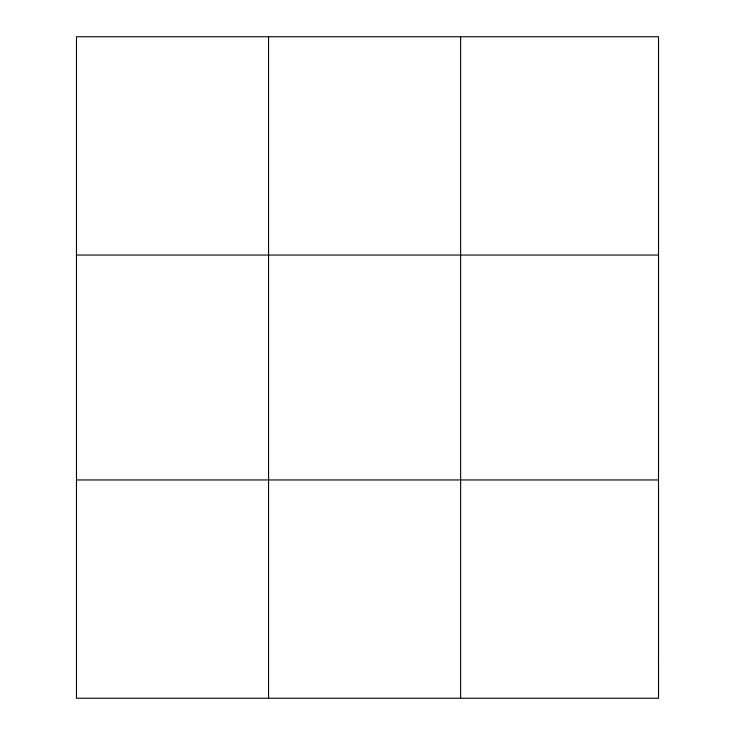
<?xml version="1.0" encoding="UTF-8"?>
<svg xmlns="http://www.w3.org/2000/svg" width="735" height="735" viewBox="0 0 735 735"><rect width="100%" height="100%" fill="white"/><g stroke="black" fill="none" stroke-linecap="round" stroke-linejoin="round"><path stroke-width="1.1" d="M268.551 698.25L268.551 36.75M460.625 698.25L460.625 36.75M76.477 255.045L658.523 255.045M76.477 479.955L658.523 479.955M658.523 661.867L658.523 698.25L76.477 698.25L76.477 36.75L658.523 36.75L658.523 661.867"/></g></svg>
